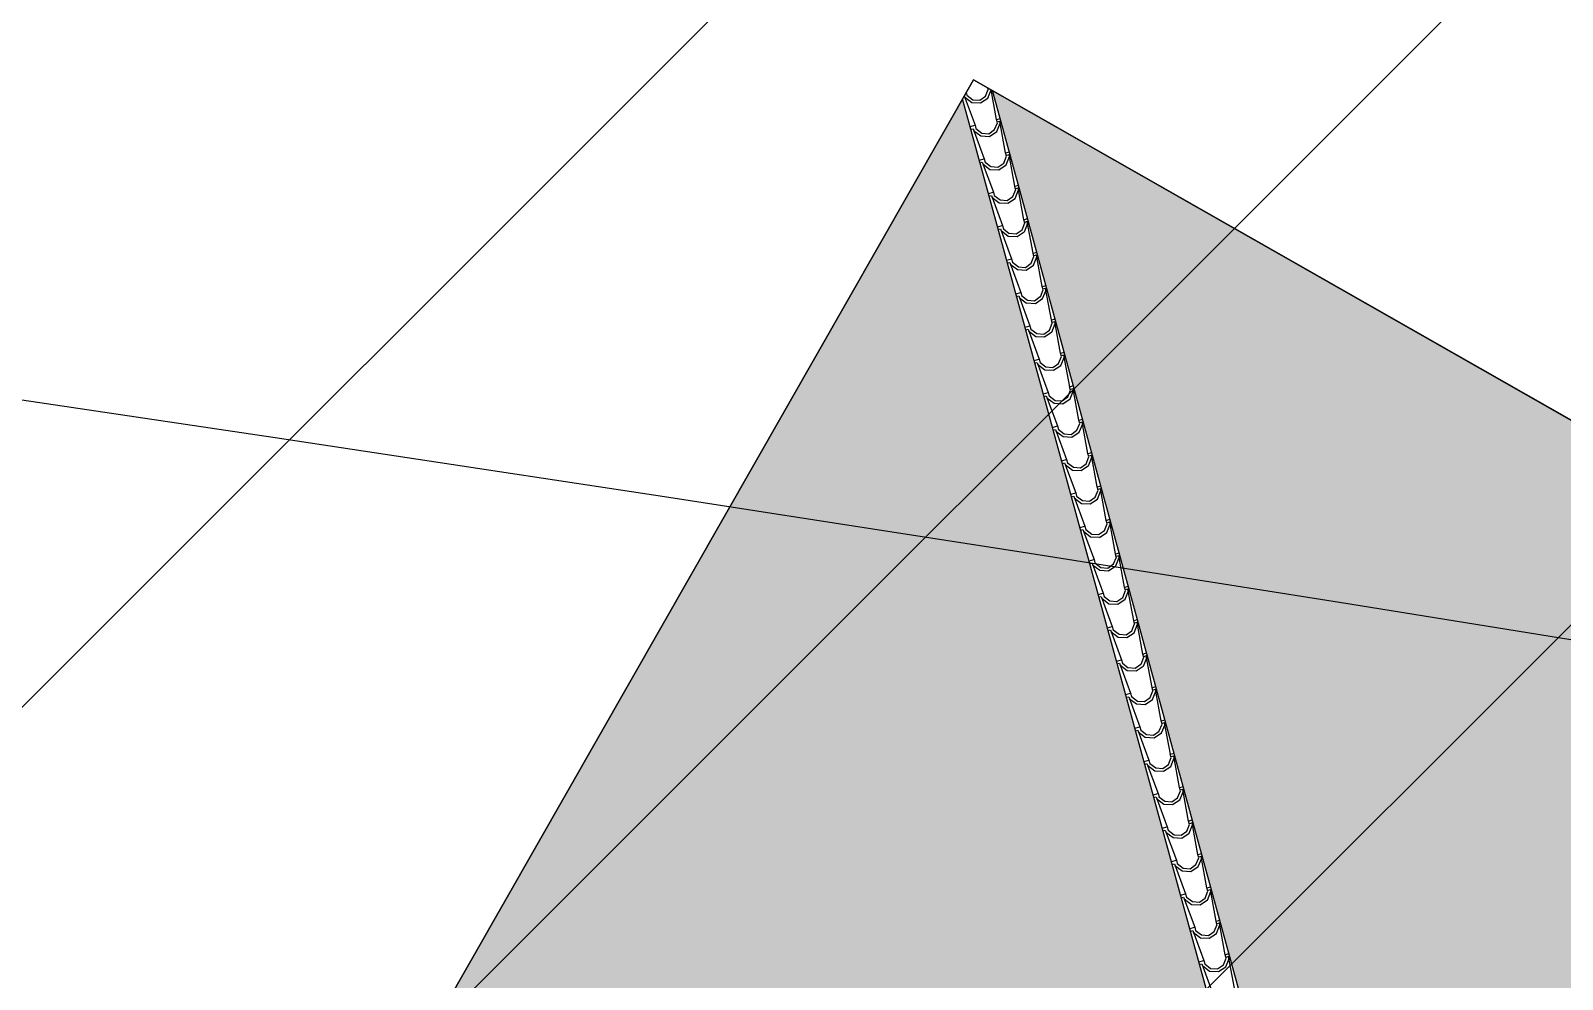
# Model space of a CAD drawing. Header units: millimetres. Extents: x 648844 to 649530, y 1246379 to 1246752.
# Drawn here: x 649072.02 to 649079.4, y 1246509.96 to 1246514.54 of the extents above; entities that cross this region are included whole.
import ezdxf

# ---------------------------------------------------------------- set-up
doc = ezdxf.new("R2010")
doc.units = ezdxf.units.MM
doc.header["$LTSCALE"] = 20
doc.header["$MEASUREMENT"] = 0
doc.layers.get('0').update_dxf_attribs({"linetype": 'CONTINUOUS'})
doc.layers.add('CONT-MNR2', color=9, linetype='CONTINUOUS')
doc.layers.add('TECHO', color=30, linetype='CONTINUOUS')

# ---------------------------------------------------------------- blocks, each defined once
blk = doc.blocks.new('TEJA45')
at = {"layer": 'TECHO'}
for p, q in [((-3.0699, -1.19), (-3.188, -1.0908)), ((-3.2637, -1.1664), (-3.1644, -1.2845)), ((-3.1195, -1.1782), (-3.1573, -1.1971)), ((-3.0759, -1.184), (-3.1196, -1.1781)), ((-3.1764, -1.2348), (-3.1705, -1.2785)), ((-3.1573, -1.1971), (-3.1762, -1.2349)), ((-3.162, -1.2375), (-3.1573, -1.2729)), ((-3.1477, -1.2067), (-3.1618, -1.2374)), ((-3.117, -1.1925), (-3.1477, -1.2067)), ((-3.0816, -1.1971), (-3.117, -1.1924)), ((-3.0699, -1.2089), (-3.0817, -1.1971)), ((-3.0619, -1.182), (-3.0699, -1.19)), ((-3.0524, -1.1915), (-3.0699, -1.2089)), ((-2.9517, -1.3082), (-3.0699, -1.2089)), ((-3.1644, -1.2845), (-3.168, -1.2881)), ((-3.1644, -1.2845), (-3.1549, -1.2751)), ((-3.1549, -1.294), (-3.1585, -1.2976)), ((-3.1573, -1.2727), (-3.1455, -1.2845)), ((-3.1455, -1.2845), (-3.1549, -1.294)), ((-3.1455, -1.2845), (-3.0463, -1.4027)), ((-3.0391, -1.3152), (-3.0581, -1.353)), ((-3.0295, -1.3249), (-3.0437, -1.3556)), ((-3.0014, -1.2964), (-3.0392, -1.3153)), ((-2.9988, -1.3107), (-3.0295, -1.3249)), ((-2.9577, -1.3021), (-3.0014, -1.2962)), ((-2.9634, -1.3153), (-2.9988, -1.3105)), ((-2.9517, -1.3271), (-2.9635, -1.3153)), ((-2.9437, -1.3002), (-2.9517, -1.3082)), ((-2.9343, -1.3097), (-2.9517, -1.3271)), ((-2.8335, -1.4263), (-2.9517, -1.3271)), ((-3.0582, -1.3529), (-3.0523, -1.3966)), ((-3.0462, -1.4027), (-3.0498, -1.4063)), ((-3.0462, -1.4027), (-3.0368, -1.3932)), ((-3.0439, -1.3556), (-3.0391, -1.3911)), ((-3.0391, -1.3909), (-3.0273, -1.4027)), ((-3.0273, -1.4027), (-3.0368, -1.4121)), ((-3.0274, -1.4027), (-2.9281, -1.5209)), ((-3.0368, -1.4121), (-3.0403, -1.4157)), ((-2.9401, -1.4711), (-2.9342, -1.5148)), ((-2.921, -1.4334), (-2.9399, -1.4712)), ((-2.9257, -1.4738), (-2.921, -1.5092)), ((-2.9114, -1.443), (-2.9255, -1.4738)), ((-2.8832, -1.4145), (-2.921, -1.4334)), ((-2.8807, -1.4288), (-2.9114, -1.443)), ((-2.8396, -1.4203), (-2.8833, -1.4144)), ((-2.8452, -1.4334), (-2.8807, -1.4287)), ((-2.8336, -1.4452), (-2.8454, -1.4334)), ((-2.8256, -1.4184), (-2.8336, -1.4263)), ((-2.8161, -1.4278), (-2.8336, -1.4452)), ((-2.7154, -1.5445), (-2.8335, -1.4452)), ((-2.9281, -1.5209), (-2.9316, -1.5244)), ((-2.9281, -1.5209), (-2.9186, -1.5114)), ((-2.9186, -1.5303), (-2.9222, -1.5339)), ((-2.921, -1.509), (-2.9092, -1.5209)), ((-2.9092, -1.5209), (-2.9186, -1.5303)), ((-2.9092, -1.5209), (-2.81, -1.639)), ((-2.765, -1.5327), (-2.8029, -1.5516)), ((-2.7625, -1.547), (-2.7932, -1.5612)), ((-2.7214, -1.5385), (-2.7651, -1.5325)), ((-2.7271, -1.5516), (-2.7625, -1.5469)), ((-2.7074, -1.5365), (-2.7154, -1.5445)), ((-2.698, -1.546), (-2.7154, -1.5634)), ((-2.8219, -1.5892), (-2.816, -1.633)), ((-2.8028, -1.5515), (-2.8217, -1.5894)), ((-2.8075, -1.5919), (-2.8028, -1.6274)), ((-2.7932, -1.5612), (-2.8074, -1.5919)), ((-2.7154, -1.5634), (-2.7272, -1.5516)), ((-2.5972, -1.6626), (-2.7154, -1.5634)), ((-2.8099, -1.639), (-2.8135, -1.6426)), ((-2.8099, -1.639), (-2.8005, -1.6296)), ((-2.8005, -1.6485), (-2.804, -1.652)), ((-2.8028, -1.6272), (-2.791, -1.639)), ((-2.791, -1.639), (-2.8005, -1.6485)), ((-2.7911, -1.639), (-2.6918, -1.7572)), ((-2.6847, -1.6697), (-2.7036, -1.7075)), ((-2.675, -1.6794), (-2.6892, -1.7101)), ((-2.6469, -1.6508), (-2.6847, -1.6697)), ((-2.6444, -1.6652), (-2.6751, -1.6793)), ((-2.6032, -1.6566), (-2.647, -1.6507)), ((-2.6089, -1.6697), (-2.6444, -1.665)), ((-2.5972, -1.6815), (-2.6091, -1.6697)), ((-2.5893, -1.6547), (-2.5972, -1.6626)), ((-2.5798, -1.6641), (-2.5972, -1.6815)), ((-2.4791, -1.7808), (-2.5972, -1.6815)), ((-2.7038, -1.7074), (-2.6978, -1.7511)), ((-2.6918, -1.7572), (-2.6953, -1.7607)), ((-2.6918, -1.7572), (-2.6823, -1.7477)), ((-2.6894, -1.7101), (-2.6847, -1.7455)), ((-2.6823, -1.7666), (-2.6859, -1.7702)), ((-2.6847, -1.7454), (-2.6729, -1.7572)), ((-2.6729, -1.7572), (-2.6823, -1.7666)), ((-2.6729, -1.7572), (-2.5737, -1.8753)), ((-2.5287, -1.769), (-2.5665, -1.7879)), ((-2.4851, -1.7748), (-2.5288, -1.7689)), ((-2.5856, -1.8256), (-2.5797, -1.8693)), ((-2.5665, -1.7879), (-2.5854, -1.8257)), ((-2.5712, -1.8282), (-2.5665, -1.8637)), ((-2.5569, -1.7975), (-2.5711, -1.8282)), ((-2.5262, -1.7833), (-2.5569, -1.7975)), ((-2.4908, -1.7879), (-2.5262, -1.7832)), ((-2.4791, -1.7997), (-2.4909, -1.7879)), ((-2.4711, -1.7728), (-2.4791, -1.7808)), ((-2.4617, -1.7823), (-2.4791, -1.7997)), ((-2.3609, -1.899), (-2.4791, -1.7997)), ((-2.5736, -1.8753), (-2.5772, -1.8789)), ((-2.5736, -1.8753), (-2.5642, -1.8659)), ((-2.5642, -1.8848), (-2.5677, -1.8883)), ((-2.5665, -1.8635), (-2.5547, -1.8753)), ((-2.5547, -1.8753), (-2.5642, -1.8848)), ((-2.5547, -1.8753), (-2.4555, -1.9935)), ((-2.4484, -1.906), (-2.4673, -1.9438)), ((-2.4387, -1.9157), (-2.4529, -1.9464)), ((-2.4106, -1.8871), (-2.4484, -1.9061)), ((-2.408, -1.9015), (-2.4388, -1.9157)), ((-2.3669, -1.8929), (-2.4106, -1.887)), ((-2.3726, -1.9061), (-2.4081, -1.9013)), ((-2.3609, -1.9179), (-2.3727, -1.906)), ((-2.3529, -1.891), (-2.3609, -1.899)), ((-2.3435, -1.9004), (-2.3609, -1.9179)), ((-2.2428, -2.0171), (-2.3609, -1.9179)), ((-2.4674, -1.9437), (-2.4615, -1.9874)), ((-2.4554, -1.9935), (-2.459, -1.9971)), ((-2.4554, -1.9935), (-2.446, -1.984)), ((-2.4531, -1.9464), (-2.4483, -1.9819)), ((-2.4484, -1.9817), (-2.4365, -1.9935)), ((-2.4365, -1.9935), (-2.446, -2.0029)), ((-2.4366, -1.9935), (-2.3373, -2.1117)), ((-2.446, -2.0029), (-2.4496, -2.0065)), ((-2.3493, -2.0619), (-2.3434, -2.1056)), ((-2.3302, -2.0242), (-2.3491, -2.062)), ((-2.3349, -2.0646), (-2.3302, -2.1)), ((-2.3206, -2.0338), (-2.3348, -2.0645)), ((-2.2924, -2.0053), (-2.3302, -2.0242)), ((-2.2899, -2.0196), (-2.3206, -2.0338)), ((-2.2488, -2.0111), (-2.2925, -2.0052)), ((-2.2545, -2.0242), (-2.2899, -2.0195)), ((-2.2428, -2.036), (-2.2546, -2.0242)), ((-2.2348, -2.0091), (-2.2428, -2.0171)), ((-2.2253, -2.0186), (-2.2428, -2.036)), ((-2.1246, -2.1353), (-2.2428, -2.036)), ((-2.3373, -2.1116), (-2.3409, -2.1152)), ((-2.3373, -2.1116), (-2.3278, -2.1022)), ((-2.3278, -2.1211), (-2.3314, -2.1247)), ((-2.3302, -2.0998), (-2.3184, -2.1116)), ((-2.3184, -2.1116), (-2.3278, -2.1211)), ((-2.3184, -2.1117), (-2.2192, -2.2298)), ((-2.1743, -2.1235), (-2.2121, -2.1424)), ((-2.1717, -2.1378), (-2.2024, -2.152)), ((-2.1306, -2.1292), (-2.1743, -2.1233)), ((-2.1363, -2.1424), (-2.1717, -2.1377)), ((-2.1166, -2.1273), (-2.1246, -2.1353)), ((-2.1072, -2.1368), (-2.1246, -2.1542)), ((-2.2311, -2.18), (-2.2252, -2.2238)), ((-2.212, -2.1423), (-2.2309, -2.1801)), ((-2.2168, -2.1827), (-2.212, -2.2182)), ((-2.2024, -2.152), (-2.2166, -2.1827)), ((-2.1246, -2.1542), (-2.1364, -2.1424)), ((-2.0064, -2.2534), (-2.1246, -2.1542)), ((-2.2191, -2.2298), (-2.2227, -2.2334)), ((-2.2191, -2.2298), (-2.2097, -2.2203)), ((-2.2097, -2.2393), (-2.2132, -2.2428)), ((-2.212, -2.218), (-2.2002, -2.2298)), ((-2.2002, -2.2298), (-2.2097, -2.2393)), ((-2.2003, -2.2298), (-2.101, -2.348)), ((-2.0939, -2.2605), (-2.1128, -2.2983)), ((-2.0843, -2.2701), (-2.0984, -2.3009)), ((-2.0561, -2.2416), (-2.0939, -2.2605)), ((-2.0536, -2.2559), (-2.0843, -2.2701)), ((-2.0124, -2.2474), (-2.0562, -2.2415)), ((-2.0181, -2.2605), (-2.0536, -2.2558)), ((-2.0064, -2.2723), (-2.0183, -2.2605)), ((-1.9985, -2.2455), (-2.0064, -2.2534)), ((-1.989, -2.2549), (-2.0064, -2.2723)), ((-1.8883, -2.3716), (-2.0064, -2.2723)), ((-2.113, -2.2982), (-2.1071, -2.3419)), ((-2.101, -2.348), (-2.1045, -2.3515)), ((-2.101, -2.348), (-2.0915, -2.3385)), ((-2.0986, -2.3009), (-2.0939, -2.3363)), ((-2.0915, -2.3574), (-2.0951, -2.361)), ((-2.0939, -2.3361), (-2.0821, -2.348)), ((-2.0821, -2.348), (-2.0915, -2.3574)), ((-2.0821, -2.348), (-1.9829, -2.4661)), ((-1.9379, -2.3598), (-1.9758, -2.3787)), ((-1.8943, -2.3656), (-1.938, -2.3597)), ((-1.9948, -2.4163), (-1.9889, -2.4601)), ((-1.9757, -2.3786), (-1.9946, -2.4165)), ((-1.9804, -2.419), (-1.9757, -2.4545)), ((-1.9661, -2.3883), (-1.9803, -2.419)), ((-1.9354, -2.3741), (-1.9661, -2.3883)), ((-1.9, -2.3787), (-1.9354, -2.374)), ((-1.8883, -2.3905), (-1.9001, -2.3787)), ((-1.8803, -2.3636), (-1.8883, -2.3716)), ((-1.8709, -2.3731), (-1.8883, -2.3905)), ((-1.7701, -2.4897), (-1.8883, -2.3905)), ((-1.9828, -2.4661), (-1.9864, -2.4697)), ((-1.9828, -2.4661), (-1.9734, -2.4567)), ((-1.9734, -2.4756), (-1.9769, -2.4791)), ((-1.9757, -2.4543), (-1.9639, -2.4661)), ((-1.9639, -2.4661), (-1.9734, -2.4756)), ((-1.964, -2.4661), (-1.8647, -2.5843)), ((-1.8576, -2.4968), (-1.8765, -2.5346)), ((-1.8479, -2.5064), (-1.8621, -2.5372)), ((-1.8198, -2.4779), (-1.8576, -2.4968)), ((-1.8173, -2.4923), (-1.848, -2.5064)), ((-1.7761, -2.4837), (-1.8199, -2.4778)), ((-1.7818, -2.4969), (-1.8173, -2.4921)), ((-1.7701, -2.5087), (-1.7819, -2.4968)), ((-1.7622, -2.4818), (-1.7701, -2.4897)), ((-1.7527, -2.4912), (-1.7701, -2.5087)), ((-1.652, -2.6079), (-1.7701, -2.5086)), ((-1.8766, -2.5345), (-1.8707, -2.5782)), ((-1.8647, -2.5843), (-1.8682, -2.5878)), ((-1.8647, -2.5843), (-1.8552, -2.5748)), ((-1.8623, -2.5372), (-1.8576, -2.5726)), ((-1.8576, -2.5725), (-1.8458, -2.5843)), ((-1.8458, -2.5843), (-1.8552, -2.5937)), ((-1.8458, -2.5843), (-1.7465, -2.7024)), ((-1.8552, -2.5937), (-1.8588, -2.5973)), ((-1.7585, -2.6527), (-1.7526, -2.6964)), ((-1.7394, -2.615), (-1.7583, -2.6528)), ((-1.7441, -2.6553), (-1.7394, -2.6908)), ((-1.7298, -2.6246), (-1.744, -2.6553)), ((-1.7016, -2.5961), (-1.7394, -2.615)), ((-1.6991, -2.6104), (-1.7298, -2.6246)), ((-1.658, -2.6019), (-1.7017, -2.596)), ((-1.6637, -2.615), (-1.6991, -2.6103)), ((-1.652, -2.6268), (-1.6638, -2.615)), ((-1.644, -2.5999), (-1.652, -2.6079)), ((-1.6346, -2.6094), (-1.652, -2.6268)), ((-1.5338, -2.7261), (-1.652, -2.6268)), ((-1.7465, -2.7024), (-1.7501, -2.706)), ((-1.7465, -2.7024), (-1.737, -2.693)), ((-1.737, -2.7119), (-1.7406, -2.7154)), ((-1.7394, -2.6906), (-1.7276, -2.7024)), ((-1.7276, -2.7024), (-1.737, -2.7119)), ((-1.7276, -2.7024), (-1.6284, -2.8206)), ((-1.5835, -2.7142), (-1.6213, -2.7332)), ((-1.5809, -2.7286), (-1.6117, -2.7427)), ((-1.5398, -2.72), (-1.5835, -2.7141)), ((-1.5455, -2.7332), (-1.581, -2.7284)), ((-1.5258, -2.7181), (-1.5338, -2.7261)), ((-1.5164, -2.7275), (-1.5338, -2.745)), ((-1.6403, -2.7708), (-1.6344, -2.8145)), ((-1.6213, -2.7331), (-1.6402, -2.7709)), ((-1.626, -2.7735), (-1.6212, -2.8089)), ((-1.6116, -2.7428), (-1.6258, -2.7735)), ((-1.5338, -2.745), (-1.5456, -2.7332)), ((-1.4157, -2.8442), (-1.5338, -2.745)), ((-1.6283, -2.8206), (-1.6319, -2.8242)), ((-1.6283, -2.8206), (-1.6189, -2.8111)), ((-1.6189, -2.83), (-1.6225, -2.8336)), ((-1.6213, -2.8088), (-1.6094, -2.8206)), ((-1.6094, -2.8206), (-1.6189, -2.83)), ((-1.6095, -2.8206), (-1.5102, -2.9388)), ((-1.5031, -2.8513), (-1.522, -2.8891)), ((-1.4935, -2.8609), (-1.5077, -2.8916)), ((-1.4653, -2.8324), (-1.5031, -2.8513)), ((-1.4628, -2.8467), (-1.4935, -2.8609)), ((-1.4217, -2.8382), (-1.4654, -2.8323)), ((-1.4274, -2.8513), (-1.4628, -2.8466)), ((-1.4157, -2.8631), (-1.4275, -2.8513)), ((-1.4077, -2.8362), (-1.4157, -2.8442)), ((-1.3982, -2.8457), (-1.4157, -2.8631)), ((-1.2975, -2.9624), (-1.4157, -2.8631)), ((-1.5222, -2.889), (-1.5163, -2.9327)), ((-1.5102, -2.9387), (-1.5138, -2.9423)), ((-1.5102, -2.9387), (-1.5007, -2.9293)), ((-1.5078, -2.8917), (-1.5031, -2.9271)), ((-1.5007, -2.9482), (-1.5043, -2.9518)), ((-1.5031, -2.9269), (-1.4913, -2.9387)), ((-1.4913, -2.9387), (-1.5007, -2.9482)), ((-1.4913, -2.9388), (-1.3921, -3.0569)), ((-1.3472, -2.9506), (-1.385, -2.9695)), ((-1.3035, -2.9564), (-1.3472, -2.9504)), ((-1.404, -3.0071), (-1.3981, -3.0509)), ((-1.3849, -2.9694), (-1.4038, -3.0072)), ((-1.3897, -3.0098), (-1.3849, -3.0453)), ((-1.3753, -2.9791), (-1.3895, -3.0098)), ((-1.3446, -2.9649), (-1.3754, -2.9791)), ((-1.3092, -2.9695), (-1.3447, -2.9648)), ((-1.2975, -2.9813), (-1.3093, -2.9695)), ((-1.2895, -2.9544), (-1.2975, -2.9624)), ((-1.2801, -2.9639), (-1.2975, -2.9813)), ((-1.1793, -3.0805), (-1.2975, -2.9813)), ((-1.392, -3.0569), (-1.3956, -3.0605)), ((-1.392, -3.0569), (-1.3826, -3.0474)), ((-1.3826, -3.0664), (-1.3861, -3.0699)), ((-1.3849, -3.0451), (-1.3731, -3.0569)), ((-1.3731, -3.0569), (-1.3826, -3.0664)), ((-1.3732, -3.0569), (-1.2739, -3.1751)), ((-1.2668, -3.0876), (-1.2857, -3.1254)), ((-1.2572, -3.0972), (-1.2713, -3.128)), ((-1.229, -3.0687), (-1.2668, -3.0876)), ((-1.2265, -3.083), (-1.2572, -3.0972)), ((-1.1853, -3.0745), (-1.2291, -3.0686)), ((-1.191, -3.0876), (-1.2265, -3.0829)), ((-1.1793, -3.0994), (-1.1912, -3.0876)), ((-1.1714, -3.0726), (-1.1793, -3.0805)), ((-1.1619, -3.082), (-1.1793, -3.0994)), ((-1.0612, -3.1987), (-1.1793, -3.0994)), ((-1.2858, -3.1253), (-1.2799, -3.169)), ((-1.2739, -3.1751), (-1.2774, -3.1786)), ((-1.2739, -3.1751), (-1.2644, -3.1656)), ((-1.2715, -3.128), (-1.2668, -3.1634)), ((-1.2668, -3.1632), (-1.255, -3.1751)), ((-1.255, -3.1751), (-1.2644, -3.1845)), ((-1.255, -3.1751), (-1.1558, -3.2932)), ((-1.2644, -3.1845), (-1.268, -3.1881)), ((-1.1677, -3.2435), (-1.1618, -3.2872)), ((-1.1486, -3.2058), (-1.1675, -3.2436)), ((-1.1533, -3.2461), (-1.1486, -3.2816)), ((-1.139, -3.2154), (-1.1532, -3.2461)), ((-1.1108, -3.1869), (-1.1486, -3.2058)), ((-1.1083, -3.2012), (-1.139, -3.2154)), ((-1.0672, -3.1927), (-1.1109, -3.1868)), ((-1.0729, -3.2058), (-1.1083, -3.2011)), ((-1.0612, -3.2176), (-1.073, -3.2058)), ((-1.0532, -3.1907), (-1.0612, -3.1987)), ((-1.0438, -3.2002), (-1.0612, -3.2176)), ((-0.943, -3.3168), (-1.0612, -3.2176)), ((-1.1557, -3.2932), (-1.1593, -3.2968)), ((-1.1557, -3.2932), (-1.1463, -3.2838)), ((-1.1463, -3.3027), (-1.1498, -3.3062)), ((-1.1486, -3.2814), (-1.1368, -3.2932)), ((-1.1368, -3.2932), (-1.1463, -3.3027)), ((-1.1369, -3.2932), (-1.0376, -3.4114)), ((-0.9927, -3.305), (-1.0305, -3.3239)), ((-0.9902, -3.3193), (-1.0209, -3.3335)), ((-0.949, -3.3108), (-0.9927, -3.3049)), ((-0.9547, -3.324), (-0.9902, -3.3192)), ((-0.9351, -3.3089), (-0.943, -3.3168)), ((-0.9256, -3.3183), (-0.943, -3.3358)), ((-1.0495, -3.3616), (-1.0436, -3.4053)), ((-1.0305, -3.3239), (-1.0494, -3.3617)), ((-1.0352, -3.3643), (-1.0305, -3.3997)), ((-1.0209, -3.3335), (-1.035, -3.3643)), ((-0.943, -3.3358), (-0.9548, -3.3239)), ((-0.8249, -3.435), (-0.943, -3.3358)), ((-1.0376, -3.4114), (-1.0411, -3.4149)), ((-1.0376, -3.4114), (-1.0281, -3.4019)), ((-1.0281, -3.4208), (-1.0317, -3.4244)), ((-1.0305, -3.3996), (-1.0187, -3.4114)), ((-1.0187, -3.4114), (-1.0281, -3.4208)), ((-1.0187, -3.4114), (-0.9194, -3.5295)), ((-0.9123, -3.4421), (-0.9312, -3.4799)), ((-0.9027, -3.4517), (-0.9169, -3.4824)), ((-0.8745, -3.4232), (-0.9123, -3.4421)), ((-0.872, -3.4375), (-0.9027, -3.4517)), ((-0.8309, -3.429), (-0.8746, -3.4231)), ((-0.8366, -3.4421), (-0.872, -3.4374)), ((-0.8249, -3.4539), (-0.8367, -3.4421)), ((-0.8169, -3.427), (-0.8249, -3.435)), ((-0.8074, -3.4365), (-0.8249, -3.4539)), ((-0.7067, -3.5532), (-0.8249, -3.4539)), ((-0.9314, -3.4798), (-0.9255, -3.5235)), ((-0.9194, -3.5295), (-0.923, -3.5331)), ((-0.9194, -3.5295), (-0.9099, -3.5201)), ((-0.917, -3.4824), (-0.9123, -3.5179)), ((-0.9099, -3.539), (-0.9135, -3.5426)), ((-0.9123, -3.5177), (-0.9005, -3.5295)), ((-0.9005, -3.5295), (-0.9099, -3.539)), ((-0.9005, -3.5295), (-0.8013, -3.6477)), ((-0.7564, -3.5414), (-0.7942, -3.5603)), ((-0.7127, -3.5471), (-0.7564, -3.5412)), ((-0.8132, -3.5979), (-0.8073, -3.6417)), ((-0.7942, -3.5602), (-0.8131, -3.598)), ((-0.7989, -3.6006), (-0.7941, -3.636)), ((-0.7845, -3.5699), (-0.7987, -3.6006)), ((-0.7538, -3.5557), (-0.7846, -3.5698)), ((-0.7184, -3.5603), (-0.7539, -3.5555)), ((-0.7067, -3.5721), (-0.7185, -3.5603)), ((-0.6987, -3.5452), (-0.7067, -3.5532)), ((-0.6893, -3.5546), (-0.7067, -3.5721)), ((-0.5885, -3.6713), (-0.7067, -3.5721)), ((-0.8012, -3.6477), (-0.8048, -3.6513)), ((-0.8012, -3.6477), (-0.7918, -3.6382)), ((-0.7918, -3.6571), (-0.7954, -3.6607)), ((-0.7942, -3.6359), (-0.7823, -3.6477)), ((-0.7823, -3.6477), (-0.7918, -3.6571)), ((-0.7824, -3.6477), (-0.6831, -3.7659)), ((-0.676, -3.6784), (-0.6949, -3.7162)), ((-0.6664, -3.688), (-0.6806, -3.7187)), ((-0.6382, -3.6595), (-0.676, -3.6784)), ((-0.6357, -3.6738), (-0.6664, -3.688)), ((-0.5945, -3.6653), (-0.6383, -3.6594)), ((-0.6003, -3.6784), (-0.6357, -3.6737)), ((-0.5886, -3.6902), (-0.6004, -3.6784)), ((-0.5806, -3.6633), (-0.5886, -3.6713)), ((-0.5711, -3.6728), (-0.5886, -3.6902)), ((-0.4704, -3.7895), (-0.5885, -3.6902)), ((-0.6951, -3.7161), (-0.6891, -3.7598)), ((-0.6831, -3.7658), (-0.6867, -3.7694)), ((-0.6831, -3.7658), (-0.6736, -3.7564)), ((-0.6807, -3.7188), (-0.676, -3.7542)), ((-0.676, -3.754), (-0.6642, -3.7658)), ((-0.6642, -3.7658), (-0.6736, -3.7753)), ((-0.6642, -3.7659), (-0.565, -3.884)), ((-0.6736, -3.7753), (-0.6772, -3.7789)), ((-0.5769, -3.8342), (-0.571, -3.878)), ((-0.5578, -3.7965), (-0.5767, -3.8344)), ((-0.5626, -3.8369), (-0.5578, -3.8724)), ((-0.5482, -3.8062), (-0.5624, -3.8369)), ((-0.52, -3.7777), (-0.5579, -3.7966)), ((-0.5175, -3.792), (-0.5483, -3.8062)), ((-0.4764, -3.7835), (-0.5201, -3.7776)), ((-0.4821, -3.7966), (-0.5176, -3.7919)), ((-0.4704, -3.8084), (-0.4822, -3.7966)), ((-0.4624, -3.7815), (-0.4704, -3.7895)), ((-0.453, -3.791), (-0.4704, -3.8084)), ((-0.3522, -3.9076), (-0.4704, -3.8084)), ((-0.5649, -3.884), (-0.5685, -3.8876)), ((-0.5649, -3.884), (-0.5555, -3.8746)), ((-0.5555, -3.8935), (-0.559, -3.897)), ((-0.5578, -3.8722), (-0.546, -3.884)), ((-0.546, -3.884), (-0.5555, -3.8935)), ((-0.5461, -3.884), (-0.4468, -4.0022)), ((-0.4019, -3.8958), (-0.4397, -3.9147)), ((-0.3994, -3.9101), (-0.4301, -3.9243)), ((-0.3582, -3.9016), (-0.402, -3.8957)), ((-0.364, -3.9147), (-0.3994, -3.91)), ((-0.3443, -3.8997), (-0.3522, -3.9076)), ((-0.3348, -3.9091), (-0.3522, -3.9265)), ((-0.4587, -3.9524), (-0.4528, -3.9961)), ((-0.4397, -3.9147), (-0.4586, -3.9525)), ((-0.4444, -3.9551), (-0.4397, -3.9905)), ((-0.4301, -3.9243), (-0.4443, -3.955)), ((-0.3522, -3.9265), (-0.3641, -3.9147)), ((-0.2341, -4.0258), (-0.3522, -3.9265)), ((-0.4468, -4.0022), (-0.4503, -4.0057)), ((-0.4468, -4.0022), (-0.4373, -3.9927)), ((-0.4373, -4.0116), (-0.4409, -4.0152)), ((-0.4397, -3.9903), (-0.4279, -4.0022)), ((-0.4279, -4.0022), (-0.4373, -4.0116)), ((-0.4279, -4.0022), (-0.3287, -4.1203)), ((-0.3215, -4.0329), (-0.3404, -4.0707)), ((-0.3119, -4.0425), (-0.3261, -4.0732)), ((-0.2837, -4.014), (-0.3215, -4.0329)), ((-0.2812, -4.0283), (-0.3119, -4.0425)), ((-0.2401, -4.0198), (-0.2838, -4.0139)), ((-0.2458, -4.0329), (-0.2812, -4.0282)), ((-0.2341, -4.0447), (-0.2459, -4.0329)), ((-0.2261, -4.0178), (-0.2341, -4.0258)), ((-0.2167, -4.0273), (-0.2341, -4.0447)), ((-0.1159, -4.144), (-0.2341, -4.0447)), ((-0.3406, -4.0706), (-0.3347, -4.1143)), ((-0.3286, -4.1203), (-0.3322, -4.1239)), ((-0.3286, -4.1203), (-0.3192, -4.1109)), ((-0.3262, -4.0732), (-0.3215, -4.1087)), ((-0.3192, -4.1298), (-0.3227, -4.1333)), ((-0.3215, -4.1085), (-0.3097, -4.1203)), ((-0.3097, -4.1203), (-0.3192, -4.1298)), ((-0.3097, -4.1203), (-0.2105, -4.2385)), ((-0.1656, -4.1321), (-0.2034, -4.151)), ((-0.1219, -4.1379), (-0.1656, -4.132)), ((-0.2224, -4.1887), (-0.2165, -4.2324)), ((-0.2034, -4.151), (-0.2223, -4.1888)), ((-0.2081, -4.1914), (-0.2034, -4.2268)), ((-0.1938, -4.1606), (-0.2079, -4.1914)), ((-0.1631, -4.1464), (-0.1938, -4.1606)), ((-0.1276, -4.1511), (-0.1631, -4.1463)), ((-0.1159, -4.1629), (-0.1277, -4.151)), ((-0.108, -4.136), (-0.1159, -4.144)), ((-0.0985, -4.1454), (-0.1159, -4.1629)), ((0, -4.2602), (-0.1159, -4.1629)), ((-0.2105, -4.2385), (-0.214, -4.242)), ((-0.2105, -4.2385), (-0.201, -4.229)), ((-0.201, -4.2479), (-0.2046, -4.2515)), ((-0.2034, -4.2267), (-0.1915, -4.2385)), ((-0.1915, -4.2385), (-0.201, -4.2479)), ((-0.1916, -4.2385), (-0.0979, -4.35)), ((-0.0852, -4.2692), (-0.1041, -4.307)), ((-0.0756, -4.2788), (-0.0898, -4.3095)), ((-0.0474, -4.2503), (-0.0852, -4.2692)), ((-0.0449, -4.2646), (-0.0756, -4.2788)), ((-0.0038, -4.2561), (-0.0475, -4.2502)), ((-0.0095, -4.2692), (-0.0449, -4.2645)), ((0, -4.2788), (-0.0096, -4.2692)), ((-0.1043, -4.3069), (-0.0984, -4.35)), ((-0.0899, -4.3095), (-0.0852, -4.345)), ((-0.0857, -4.35), (-0.0828, -4.3472)), ((-0.0852, -4.3448), (-0.08, -4.35))]:
    blk.add_line(p, q, dxfattribs=at)

msp = doc.modelspace()

# ---------------------------------------------------------------- hatches: boundary and pattern name
h = msp.add_hatch()
h.set_pattern_fill('ANSI31', color=2, scale=20, style=0)
h.set_pattern_definition([(45, (-526.4316, -3378.368), (-1.767766953, 1.767766953), [])])
edge = h.paths.add_edge_path()
edge.add_line((649057.852, 1246574.7319), (649143.484, 1246525.3958))
edge.add_line((649021.465, 1246521.5209), (649057.852, 1246574.7319))
edge.add_line((649021.465, 1246521.5209), (649126.013, 1246470.8281))
edge.add_line((649143.484, 1246525.3958), (649148.0277, 1246486.9042))
h.paths.add_polyline_path([(649085.833, 1246502.1033), (649115.3071, 1246502.1033), (649115.3071, 1246507.5291), (649085.833, 1246507.5291)], flags=24)
at = {"layer": 'TECHO'}
h = msp.add_hatch(dxfattribs=at)
h.set_pattern_fill('SPANTILE', color=254, scale=0.205, angle=389.49534, style=0, pattern_type=2)
h.set_pattern_definition([(145.342024, (649040.690205, 1246551.474864), (2.0355513523, -1.3964798681), [0.18931176, -4.5434808]), (240.31172, (649040.53448, 1246551.58252), (-0.2796228, -0.07655765), [0.0164, -0.1886]), (60.31172, (649040.4187, 1246551.41255), (0.2796228, 0.07655765), [0.0574, -0.1476]), (330.31172, (649040.44713, 1246551.46242), (0.07655765, -0.2796228), [0.0205, -0.1845]), (150.31172, (649040.52992, 1246551.56624), (-0.07655765, 0.2796228), [0.0205, -0.1845]), (60.31172, (649040.51211, 1246551.5764), (0.2796228, 0.07655765), [0.0164, -0.1886]), (60.31172, (649040.43295, 1246551.40443), (0.2796228, 0.07655765), [0.041, -0.164]), (335.281424, (649040.453259, 1246551.440049), (2.2386147654, -1.0403024858), [0.18931176, -4.5434808]), (7.615624, (649040.462163, 1246551.4349725), (-4.3474582078, -0.5891154912), [0.05412164, -5.35803375]), (41.87682, (649040.51581, 1246551.442145), (0.38115518, 0.25464813), [0.0518613, -0.5964055]), (78.74662, (649040.55442, 1246551.476764), (-0.02497527, -0.45771298), [0.0518613, -0.5964055]), (113.007824, (649040.564543, 1246551.5276284), (-1.7076137543, 4.0412257048), [0.05412164, -5.35803375]), (40.086824, (649040.508418, 1246551.458157), (-1.829220645, -1.552860942), [0.0415094, -4.10942426]), (80.536624, (649040.540175, 1246551.484887), (0.4044957616, 2.3651233482), [0.0415094, -4.10942426]), (112.906324, (649040.547, 1246551.525831), (-1.2998448666, 3.1008270598), [0.04387184, -4.3433196]), (7.717124, (649040.464943, 1246551.452266), (-3.3304986713, -0.4609812711), [0.04387184, -4.3433196])])
h.paths.add_polyline_path([(649072.3079, 1246506.8328), (649078.0966, 1246508.4178), (649076.5117, 1246514.2065)])
h = msp.add_hatch(dxfattribs=at)
h.set_pattern_fill('SPANTILE', color=254, scale=0.205, angle=119.49534, style=0, pattern_type=2)
h.set_pattern_definition([(65.281424, (649136.813137, 1246496.220302), (-1.0403024858, -2.2386147654), [0.18931176, -4.5434808]), (330.31172, (649136.8923, 1246496.39227), (0.2796228, 0.07655765), [0.0164, -0.1886]), (150.31172, (649137.07851, 1246496.30498), (-0.2796228, -0.07655765), [0.0574, -0.1476]), (240.31172, (649137.02865, 1246496.33341), (0.07655765, -0.2796228), [0.0205, -0.1845]), (60.31172, (649136.90452, 1246496.38058), (-0.07655765, 0.2796228), [0.0205, -0.1845]), (150.31172, (649136.91467, 1246496.3984), (-0.2796228, -0.07655765), [0.0164, -0.1886]), (150.31172, (649137.0704, 1246496.29074), (-0.2796228, -0.07655765), [0.041, -0.164]), (235.342024, (649137.034772, 1246496.311042), (-1.3964798681, -2.0355513523), [0.18931176, -4.5434808]), (203.007824, (649137.029696, 1246496.302137), (4.0412257048, 1.7076137543), [0.05412164, -5.35803375]), (168.74662, (649136.97988, 1246496.280983), (-0.45771298, 0.02497527), [0.0518613, -0.5964055]), (131.87682, (649136.929015, 1246496.291104), (0.25464813, -0.38115518), [0.0518613, -0.5964055]), (97.615624, (649136.894396, 1246496.329719), (-0.5891154912, 4.3474582078), [0.05412164, -5.35803375]), (170.536624, (649136.978082, 1246496.298526), (2.3651233482, -0.4044957616), [0.0415094, -4.10942426]), (130.086824, (649136.937138, 1246496.305351), (-1.552860942, 1.829220645), [0.0415094, -4.10942426]), (97.717124, (649136.910408, 1246496.337109), (-0.4609812711, 3.3304986713), [0.04387184, -4.3433196]), (202.906324, (649137.018494, 1246496.315602), (3.1008270598, 1.2998448666), [0.04387184, -4.3433196])])
h.paths.add_polyline_path([(649080.8051, 1246506.9599), (649086.6363, 1246508.5564), (649076.6564, 1246514.2461), (649078.2529, 1246508.415)])

# ---------------------------------------------------------------- linework, layer by layer
at = {"color": 254}
msp.add_lwpolyline([(649072.2553, 1246506.7407), (649076.5643, 1246514.2987), (649086.7285, 1246508.5039), (649082.4195, 1246500.9459), (649072.2553, 1246506.7407)], dxfattribs=at)
at = {"layer": 'CONT-MNR2', "elevation": 37, "flags": 128}
msp.add_lwpolyline([(649087.4353, 1246510.0163), (649086.4687, 1246510.2366), (649085.5418, 1246510.443), (649084.6272, 1246510.6397), (649083.6974, 1246510.8308), (649082.7249, 1246511.0208), (649081.6822, 1246511.2137), (649080.5418, 1246511.4138), (649079.5939, 1246511.5721), (649078.329, 1246511.7769), (649076.8036, 1246512.0181), (649075.0742, 1246512.2862), (649073.1974, 1246512.5713), (649071.2298, 1246512.8636), (649069.2279, 1246513.1533), (649067.2484, 1246513.4306), (649065.3477, 1246513.6857), (649063.5825, 1246513.9089), (649062.0092, 1246514.0903)], dxfattribs=at)
at = {"layer": 'TECHO', "color": 254}
for p, q in [((649076.5643, 1246514.2987), (649072.2553, 1246506.7407)), ((649072.2553, 1246506.7407), (649076.5643, 1246514.2987)), ((649077.0204, 1246514.0387), (649076.5643, 1246514.2987)), ((649086.7285, 1246508.5039), (649076.5643, 1246514.2987)), ((649078.0966, 1246508.4178), (649076.5117, 1246514.2065)), ((649078.2529, 1246508.415), (649076.6564, 1246514.2461))]:
    msp.add_line(p, q, dxfattribs=at)

# ---------------------------------------------------------------- block references
at = {"color": 254, "rotation": 150.3117235871908}
msp.add_blockref('TEJA45', (649074.4098, 1246510.5197), dxfattribs=at)

doc.saveas('drawing.dxf')
